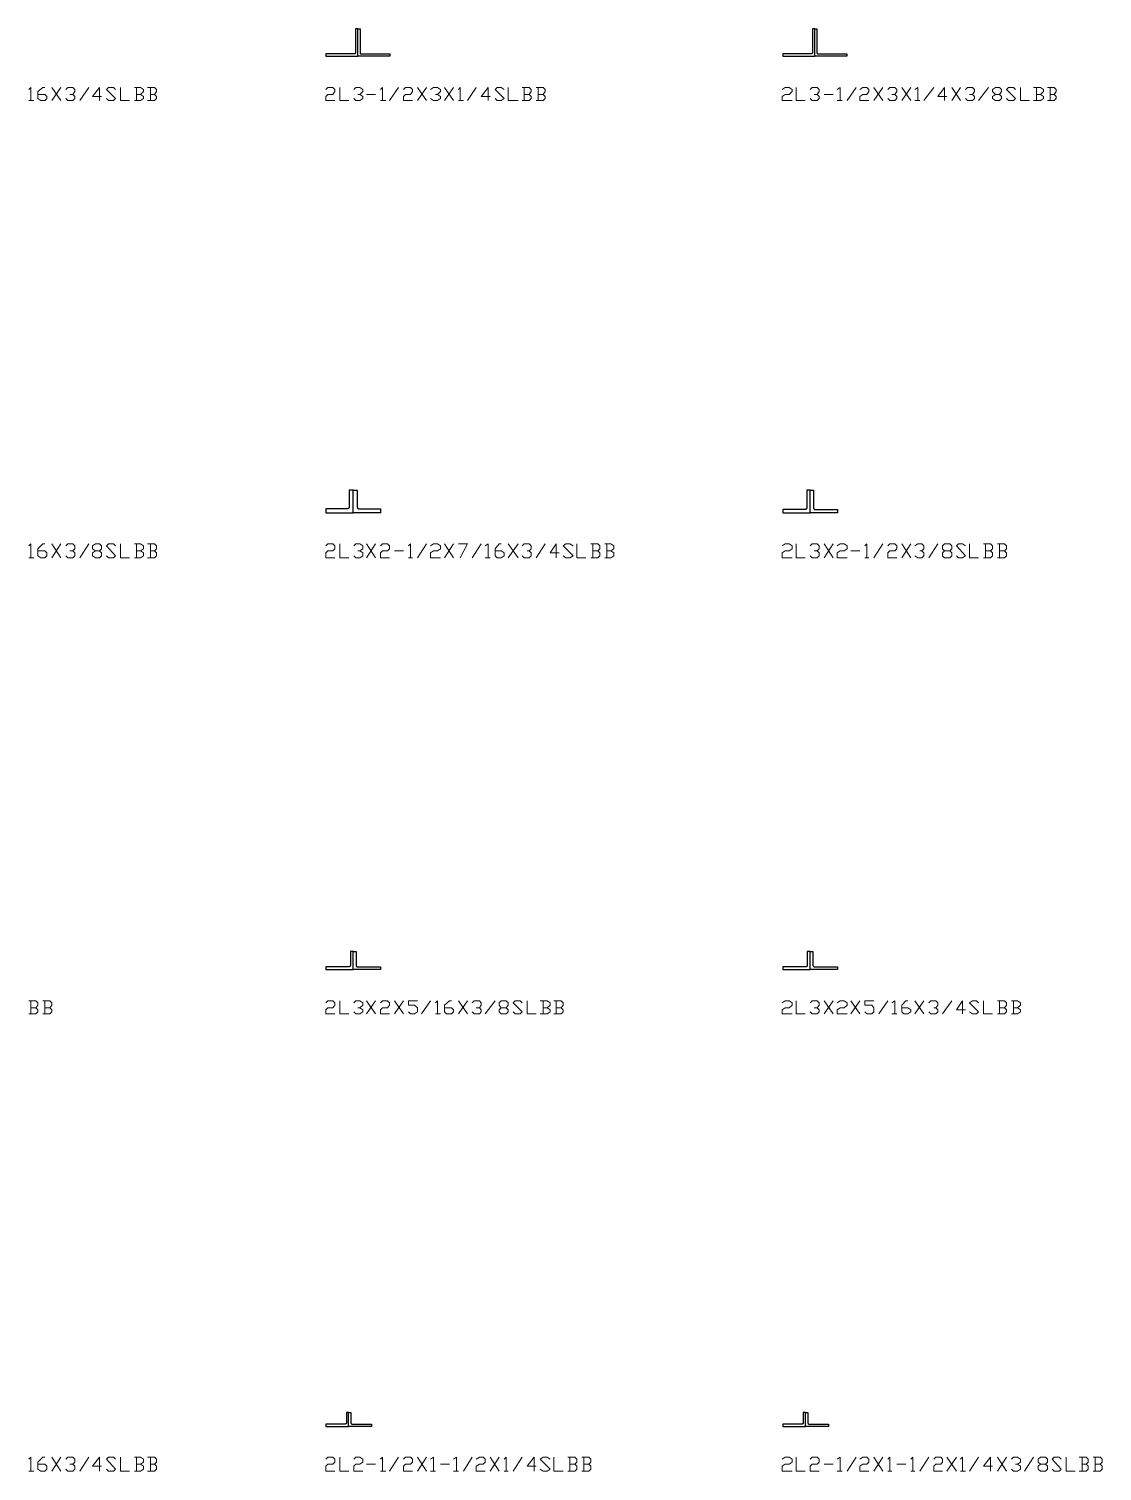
# Model space of a CAD drawing. Header units: inches. Extents: x 0 to 985, y -1555 to 12.
# Drawn here: x 617.5 to 735, y -1554.9 to -1397 of the extents above; entities that cross this region are included whole.
import ezdxf

# ---------------------------------------------------------------- set-up
doc = ezdxf.new("R2010")
doc.units = ezdxf.units.IN
doc.header["$MEASUREMENT"] = 0
doc.layers.add('AISC_STEEL', color=7, linetype='Continuous')

msp = doc.modelspace()

# ---------------------------------------------------------------- linework, layer by layer
at = {"color": 3, "lineweight": 0}
for points in [[(617.5, -1403.65), (617.72, -1403.43), (617.72, -1404.85)], [(618.49, -1404.19), (619.25, -1404.19), (619.47, -1404.41), (619.47, -1404.63), (619.25, -1404.85), (618.81, -1404.85), (618.49, -1404.63), (618.49, -1403.87), (619.03, -1403.43), (619.25, -1403.43)], [(620.01, -1404.85), (620.99, -1403.43)], [(620.01, -1403.43), (620.99, -1404.85)], [(621.54, -1403.65), (621.76, -1403.43), (622.3, -1403.43), (622.52, -1403.65), (622.52, -1403.87), (622.3, -1404.19), (621.98, -1404.19)], [(623.07, -1404.85), (624.05, -1403.43)], [(625.47, -1404.41), (624.48, -1404.41), (625.25, -1403.43), (625.25, -1404.85)], [(626.01, -1404.63), (626.23, -1404.85), (626.77, -1404.85), (626.99, -1404.63), (626.01, -1403.65), (626.23, -1403.43), (626.77, -1403.43), (626.99, -1403.65)], [(627.54, -1403.43), (627.54, -1404.85), (628.52, -1404.85)], [(629.72, -1404.19), (630.05, -1403.87), (630.05, -1403.65), (629.72, -1403.43), (629.06, -1403.43)], [(629.28, -1403.43), (629.28, -1404.85)], [(631.25, -1404.19), (631.46, -1403.87), (631.46, -1403.65), (631.25, -1403.43), (630.48, -1403.43)], [(630.81, -1403.43), (630.81, -1404.85)], [(650, -1403.65), (650.22, -1403.43), (650.77, -1403.43), (650.98, -1403.65), (650.98, -1403.87), (650.77, -1404.19), (650.22, -1404.19), (650, -1404.41), (650, -1404.85), (650.98, -1404.85)], [(651.53, -1403.43), (651.53, -1404.85), (652.51, -1404.85)], [(653.06, -1403.65), (653.27, -1403.43), (653.71, -1403.43), (654.04, -1403.65), (654.04, -1403.87), (653.71, -1404.19), (653.49, -1404.19)], [(656, -1403.65), (656.22, -1403.43), (656.22, -1404.85)], [(656.98, -1404.85), (657.96, -1403.43)], [(658.51, -1403.65), (658.73, -1403.43), (659.27, -1403.43), (659.49, -1403.65), (659.49, -1403.87), (659.27, -1404.19), (658.73, -1404.19), (658.51, -1404.41), (658.51, -1404.85), (659.49, -1404.85)], [(660.03, -1404.85), (661.02, -1403.43)], [(660.03, -1403.43), (661.02, -1404.85)], [(661.45, -1403.65), (661.78, -1403.43), (662.22, -1403.43), (662.54, -1403.65), (662.54, -1403.87), (662.22, -1404.19), (662, -1404.19)], [(662.98, -1404.85), (663.96, -1403.43)], [(662.98, -1403.43), (663.96, -1404.85)], [(664.51, -1403.65), (664.72, -1403.43), (664.72, -1404.85)], [(665.49, -1404.85), (666.47, -1403.43)], [(668, -1404.41), (667.01, -1404.41), (667.78, -1403.43), (667.78, -1404.85)], [(668.54, -1404.63), (668.76, -1404.85), (669.2, -1404.85), (669.52, -1404.63), (668.54, -1403.65), (668.76, -1403.43), (669.2, -1403.43), (669.52, -1403.65)], [(669.96, -1403.43), (669.96, -1404.85), (671.05, -1404.85)], [(672.25, -1404.19), (672.47, -1403.87), (672.47, -1403.65), (672.25, -1403.43), (671.49, -1403.43)], [(671.7, -1403.43), (671.7, -1404.85)], [(673.78, -1404.19), (673.99, -1403.87), (673.99, -1403.65), (673.78, -1403.43), (673.01, -1403.43)], [(673.23, -1403.43), (673.23, -1404.85)], [(699.95, -1403.65), (700.27, -1403.43), (700.71, -1403.43), (701.04, -1403.65), (701.04, -1403.87), (700.71, -1404.19), (700.27, -1404.19), (699.95, -1404.41), (699.95, -1404.85), (701.04, -1404.85)], [(701.47, -1403.43), (701.47, -1404.85), (702.46, -1404.85)], [(703, -1403.65), (703.22, -1403.43), (703.76, -1403.43), (703.98, -1403.65), (703.98, -1403.87), (703.76, -1404.19), (703.44, -1404.19)], [(705.95, -1403.65), (706.27, -1403.43), (706.27, -1404.85)], [(707.04, -1404.85), (708.02, -1403.43)], [(708.45, -1403.65), (708.78, -1403.43), (709.22, -1403.43), (709.44, -1403.65), (709.44, -1403.87), (709.22, -1404.19), (708.78, -1404.19), (708.45, -1404.41), (708.45, -1404.85), (709.44, -1404.85)], [(709.98, -1404.85), (710.96, -1403.43)], [(709.98, -1403.43), (710.96, -1404.85)], [(711.51, -1403.65), (711.73, -1403.43), (712.27, -1403.43), (712.49, -1403.65), (712.49, -1403.87), (712.27, -1404.19), (711.94, -1404.19)], [(713.03, -1404.85), (714.02, -1403.43)], [(713.03, -1403.43), (714.02, -1404.85)], [(714.45, -1403.65), (714.78, -1403.43), (714.78, -1404.85)], [(715.43, -1404.85), (716.52, -1403.43)], [(717.94, -1404.41), (716.96, -1404.41), (717.72, -1403.43), (717.72, -1404.85)], [(718.49, -1404.85), (719.47, -1403.43)], [(718.49, -1403.43), (719.47, -1404.85)], [(720.01, -1403.65), (720.23, -1403.43), (720.78, -1403.43), (720.99, -1403.65), (720.99, -1403.87), (720.78, -1404.19), (720.45, -1404.19)], [(721.43, -1404.85), (722.52, -1403.43)], [(723.72, -1404.19), (723.94, -1404.41), (723.94, -1404.63), (723.72, -1404.85), (723.28, -1404.85), (722.96, -1404.63), (722.96, -1404.41), (723.28, -1404.19), (723.72, -1404.19), (723.94, -1403.87), (723.94, -1403.65), (723.72, -1403.43), (723.28, -1403.43), (722.96, -1403.65), (722.96, -1403.87), (723.28, -1404.19)], [(724.48, -1404.63), (724.7, -1404.85), (725.25, -1404.85), (725.47, -1404.63), (724.48, -1403.65), (724.7, -1403.43), (725.25, -1403.43), (725.47, -1403.65)], [(726.01, -1403.43), (726.01, -1404.85), (726.99, -1404.85)], [(728.19, -1404.19), (728.52, -1403.87), (728.52, -1403.65), (728.19, -1403.43), (727.43, -1403.43)], [(727.76, -1403.43), (727.76, -1404.85)], [(729.72, -1404.19), (729.94, -1403.87), (729.94, -1403.65), (729.72, -1403.43), (728.96, -1403.43)], [(729.28, -1403.43), (729.28, -1404.85)], [(617.5, -1404.85), (618.05, -1404.85)], [(622.3, -1404.19), (622.52, -1404.41), (622.52, -1404.63), (622.3, -1404.85), (621.76, -1404.85), (621.54, -1404.63)], [(629.06, -1404.85), (629.72, -1404.85), (630.05, -1404.63), (630.05, -1404.41), (629.72, -1404.19), (629.28, -1404.19)], [(630.48, -1404.85), (631.25, -1404.85), (631.46, -1404.63), (631.46, -1404.41), (631.25, -1404.19), (630.81, -1404.19)], [(653.71, -1404.19), (654.04, -1404.41), (654.04, -1404.63), (653.71, -1404.85), (653.27, -1404.85), (653.06, -1404.63)], [(654.47, -1404.19), (655.45, -1404.19)], [(656, -1404.85), (656.55, -1404.85)], [(662.22, -1404.19), (662.54, -1404.41), (662.54, -1404.63), (662.22, -1404.85), (661.78, -1404.85), (661.45, -1404.63)], [(664.51, -1404.85), (665.05, -1404.85)], [(671.49, -1404.85), (672.25, -1404.85), (672.47, -1404.63), (672.47, -1404.41), (672.25, -1404.19), (671.7, -1404.19)], [(673.01, -1404.85), (673.78, -1404.85), (673.99, -1404.63), (673.99, -1404.41), (673.78, -1404.19), (673.23, -1404.19)], [(703.76, -1404.19), (703.98, -1404.41), (703.98, -1404.63), (703.76, -1404.85), (703.22, -1404.85), (703, -1404.63)], [(704.53, -1404.19), (705.51, -1404.19)], [(705.95, -1404.85), (706.49, -1404.85)], [(712.27, -1404.19), (712.49, -1404.41), (712.49, -1404.63), (712.27, -1404.85), (711.73, -1404.85), (711.51, -1404.63)], [(714.45, -1404.85), (715, -1404.85)], [(720.78, -1404.19), (720.99, -1404.41), (720.99, -1404.63), (720.78, -1404.85), (720.23, -1404.85), (720.01, -1404.63)], [(727.43, -1404.85), (728.19, -1404.85), (728.52, -1404.63), (728.52, -1404.41), (728.19, -1404.19), (727.76, -1404.19)], [(728.96, -1404.85), (729.72, -1404.85), (729.94, -1404.63), (729.94, -1404.41), (729.72, -1404.19), (729.28, -1404.19)], [(617.5, -1453.59), (617.72, -1453.38), (617.72, -1454.9)], [(618.49, -1454.14), (619.25, -1454.14), (619.47, -1454.36), (619.47, -1454.69), (619.25, -1454.9), (618.81, -1454.9), (618.49, -1454.69), (618.49, -1453.92), (619.03, -1453.38), (619.25, -1453.38)], [(620.01, -1454.9), (620.99, -1453.38)], [(620.01, -1453.38), (620.99, -1454.9)], [(621.54, -1453.59), (621.76, -1453.38), (622.3, -1453.38), (622.52, -1453.59), (622.52, -1453.92), (622.3, -1454.14), (621.98, -1454.14)], [(622.3, -1454.14), (622.52, -1454.36), (622.52, -1454.69), (622.3, -1454.9), (621.76, -1454.9), (621.54, -1454.69)], [(623.07, -1454.9), (624.05, -1453.38)], [(625.25, -1454.14), (625.47, -1454.36), (625.47, -1454.69), (625.25, -1454.9), (624.81, -1454.9), (624.48, -1454.69), (624.48, -1454.36), (624.81, -1454.14), (625.25, -1454.14), (625.47, -1453.92), (625.47, -1453.59), (625.25, -1453.38), (624.81, -1453.38), (624.48, -1453.59), (624.48, -1453.92), (624.81, -1454.14)], [(626.01, -1454.69), (626.23, -1454.9), (626.77, -1454.9), (626.99, -1454.69), (626.01, -1453.59), (626.23, -1453.38), (626.77, -1453.38), (626.99, -1453.59)], [(627.54, -1453.38), (627.54, -1454.9), (628.52, -1454.9)], [(629.72, -1454.14), (630.05, -1453.92), (630.05, -1453.59), (629.72, -1453.38), (629.06, -1453.38)], [(629.06, -1454.9), (629.72, -1454.9), (630.05, -1454.69), (630.05, -1454.36), (629.72, -1454.14), (629.28, -1454.14)], [(629.28, -1453.38), (629.28, -1454.9)], [(631.25, -1454.14), (631.46, -1453.92), (631.46, -1453.59), (631.25, -1453.38), (630.48, -1453.38)], [(630.48, -1454.9), (631.25, -1454.9), (631.46, -1454.69), (631.46, -1454.36), (631.25, -1454.14), (630.81, -1454.14)], [(630.81, -1453.38), (630.81, -1454.9)], [(650, -1453.59), (650.22, -1453.38), (650.77, -1453.38), (650.98, -1453.59), (650.98, -1453.92), (650.77, -1454.14), (650.22, -1454.14), (650, -1454.36), (650, -1454.9), (650.98, -1454.9)], [(651.53, -1453.38), (651.53, -1454.9), (652.51, -1454.9)], [(653.06, -1453.59), (653.27, -1453.38), (653.71, -1453.38), (654.04, -1453.59), (654.04, -1453.92), (653.71, -1454.14), (653.49, -1454.14)], [(653.71, -1454.14), (654.04, -1454.36), (654.04, -1454.69), (653.71, -1454.9), (653.27, -1454.9), (653.06, -1454.69)], [(654.47, -1454.9), (655.45, -1453.38)], [(654.47, -1453.38), (655.45, -1454.9)], [(656, -1453.59), (656.22, -1453.38), (656.76, -1453.38), (656.98, -1453.59), (656.98, -1453.92), (656.76, -1454.14), (656.22, -1454.14), (656, -1454.36), (656, -1454.9), (656.98, -1454.9)], [(657.53, -1454.14), (658.51, -1454.14)], [(659.05, -1453.59), (659.27, -1453.38), (659.27, -1454.9)], [(660.03, -1454.9), (661.02, -1453.38)], [(661.45, -1453.59), (661.78, -1453.38), (662.22, -1453.38), (662.54, -1453.59), (662.54, -1453.92), (662.22, -1454.14), (661.78, -1454.14), (661.45, -1454.36), (661.45, -1454.9), (662.54, -1454.9)], [(662.98, -1454.9), (663.96, -1453.38)], [(662.98, -1453.38), (663.96, -1454.9)], [(664.51, -1453.38), (665.49, -1453.38), (664.72, -1454.9)], [(666.03, -1454.9), (667.01, -1453.38)], [(667.45, -1453.59), (667.78, -1453.38), (667.78, -1454.9)], [(668.54, -1454.14), (669.2, -1454.14), (669.52, -1454.36), (669.52, -1454.69), (669.2, -1454.9), (668.76, -1454.9), (668.54, -1454.69), (668.54, -1453.92), (668.98, -1453.38), (669.2, -1453.38)], [(669.96, -1454.9), (671.05, -1453.38)], [(669.96, -1453.38), (671.05, -1454.9)], [(671.49, -1453.59), (671.7, -1453.38), (672.25, -1453.38), (672.47, -1453.59), (672.47, -1453.92), (672.25, -1454.14), (672.03, -1454.14)], [(672.25, -1454.14), (672.47, -1454.36), (672.47, -1454.69), (672.25, -1454.9), (671.7, -1454.9), (671.49, -1454.69)], [(673.01, -1454.9), (673.99, -1453.38)], [(675.52, -1454.36), (674.54, -1454.36), (675.19, -1453.38), (675.19, -1454.9)], [(675.96, -1454.69), (676.28, -1454.9), (676.72, -1454.9), (677.05, -1454.69), (675.96, -1453.59), (676.28, -1453.38), (676.72, -1453.38), (677.05, -1453.59)], [(677.48, -1453.38), (677.48, -1454.9), (678.46, -1454.9)], [(679.77, -1454.14), (679.99, -1453.92), (679.99, -1453.59), (679.77, -1453.38), (679.01, -1453.38)], [(679.01, -1454.9), (679.77, -1454.9), (679.99, -1454.69), (679.99, -1454.36), (679.77, -1454.14), (679.23, -1454.14)], [(679.23, -1453.38), (679.23, -1454.9)], [(681.19, -1454.14), (681.52, -1453.92), (681.52, -1453.59), (681.19, -1453.38), (680.54, -1453.38)], [(680.54, -1454.9), (681.19, -1454.9), (681.52, -1454.69), (681.52, -1454.36), (681.19, -1454.14), (680.75, -1454.14)], [(680.75, -1453.38), (680.75, -1454.9)], [(699.95, -1453.59), (700.27, -1453.38), (700.71, -1453.38), (701.04, -1453.59), (701.04, -1453.92), (700.71, -1454.14), (700.27, -1454.14), (699.95, -1454.36), (699.95, -1454.9), (701.04, -1454.9)], [(701.47, -1453.38), (701.47, -1454.9), (702.46, -1454.9)], [(703, -1453.59), (703.22, -1453.38), (703.76, -1453.38), (703.98, -1453.59), (703.98, -1453.92), (703.76, -1454.14), (703.44, -1454.14)], [(703.76, -1454.14), (703.98, -1454.36), (703.98, -1454.69), (703.76, -1454.9), (703.22, -1454.9), (703, -1454.69)], [(704.53, -1454.9), (705.51, -1453.38)], [(704.53, -1453.38), (705.51, -1454.9)], [(705.95, -1453.59), (706.27, -1453.38), (706.71, -1453.38), (707.04, -1453.59), (707.04, -1453.92), (706.71, -1454.14), (706.27, -1454.14), (705.95, -1454.36), (705.95, -1454.9), (707.04, -1454.9)], [(707.47, -1454.14), (708.45, -1454.14)], [(709, -1453.59), (709.22, -1453.38), (709.22, -1454.9)], [(709.98, -1454.9), (710.96, -1453.38)], [(711.51, -1453.59), (711.73, -1453.38), (712.27, -1453.38), (712.49, -1453.59), (712.49, -1453.92), (712.27, -1454.14), (711.73, -1454.14), (711.51, -1454.36), (711.51, -1454.9), (712.49, -1454.9)], [(713.03, -1454.9), (714.02, -1453.38)], [(713.03, -1453.38), (714.02, -1454.9)], [(714.45, -1453.59), (714.78, -1453.38), (715.21, -1453.38), (715.43, -1453.59), (715.43, -1453.92), (715.21, -1454.14), (715, -1454.14)], [(715.21, -1454.14), (715.43, -1454.36), (715.43, -1454.69), (715.21, -1454.9), (714.78, -1454.9), (714.45, -1454.69)], [(715.98, -1454.9), (716.96, -1453.38)], [(718.27, -1454.14), (718.49, -1454.36), (718.49, -1454.69), (718.27, -1454.9), (717.72, -1454.9), (717.5, -1454.69), (717.5, -1454.36), (717.72, -1454.14), (718.27, -1454.14), (718.49, -1453.92), (718.49, -1453.59), (718.27, -1453.38), (717.72, -1453.38), (717.5, -1453.59), (717.5, -1453.92), (717.72, -1454.14)], [(719.03, -1454.69), (719.25, -1454.9), (719.69, -1454.9), (720.01, -1454.69), (719.03, -1453.59), (719.25, -1453.38), (719.69, -1453.38), (720.01, -1453.59)], [(720.45, -1453.38), (720.45, -1454.9), (721.43, -1454.9)], [(722.74, -1454.14), (722.96, -1453.92), (722.96, -1453.59), (722.74, -1453.38), (721.98, -1453.38)], [(721.98, -1454.9), (722.74, -1454.9), (722.96, -1454.69), (722.96, -1454.36), (722.74, -1454.14), (722.19, -1454.14)], [(722.19, -1453.38), (722.19, -1454.9)], [(724.27, -1454.14), (724.48, -1453.92), (724.48, -1453.59), (724.27, -1453.38), (723.5, -1453.38)], [(723.5, -1454.9), (724.27, -1454.9), (724.48, -1454.69), (724.48, -1454.36), (724.27, -1454.14), (723.72, -1454.14)], [(723.72, -1453.38), (723.72, -1454.9)], [(617.5, -1454.9), (618.05, -1454.9)], [(659.05, -1454.9), (659.49, -1454.9)], [(667.45, -1454.9), (668, -1454.9)], [(709, -1454.9), (709.44, -1454.9)], [(618.27, -1504.19), (618.49, -1503.87), (618.49, -1503.65), (618.27, -1503.43), (617.5, -1503.43)], [(617.5, -1504.85), (618.27, -1504.85), (618.49, -1504.63), (618.49, -1504.41), (618.27, -1504.19), (617.72, -1504.19)], [(617.72, -1503.43), (617.72, -1504.85)], [(619.79, -1504.19), (620.01, -1503.87), (620.01, -1503.65), (619.79, -1503.43), (619.03, -1503.43)], [(619.03, -1504.85), (619.79, -1504.85), (620.01, -1504.63), (620.01, -1504.41), (619.79, -1504.19), (619.25, -1504.19)], [(619.25, -1503.43), (619.25, -1504.85)], [(650, -1503.65), (650.22, -1503.43), (650.77, -1503.43), (650.98, -1503.65), (650.98, -1503.87), (650.77, -1504.19), (650.22, -1504.19), (650, -1504.41), (650, -1504.85), (650.98, -1504.85)], [(651.53, -1503.43), (651.53, -1504.85), (652.51, -1504.85)], [(653.06, -1503.65), (653.27, -1503.43), (653.71, -1503.43), (654.04, -1503.65), (654.04, -1503.87), (653.71, -1504.19), (653.49, -1504.19)], [(653.71, -1504.19), (654.04, -1504.41), (654.04, -1504.63), (653.71, -1504.85), (653.27, -1504.85), (653.06, -1504.63)], [(654.47, -1504.85), (655.45, -1503.43)], [(654.47, -1503.43), (655.45, -1504.85)], [(656, -1503.65), (656.22, -1503.43), (656.76, -1503.43), (656.98, -1503.65), (656.98, -1503.87), (656.76, -1504.19), (656.22, -1504.19), (656, -1504.41), (656, -1504.85), (656.98, -1504.85)], [(657.53, -1504.85), (658.51, -1503.43)], [(657.53, -1503.43), (658.51, -1504.85)], [(659.05, -1504.63), (659.27, -1504.85), (659.71, -1504.85), (660.03, -1504.63), (660.03, -1504.19), (659.71, -1503.87), (659.05, -1503.87), (659.05, -1503.43), (660.03, -1503.43)], [(660.47, -1504.85), (661.45, -1503.43)], [(662, -1503.65), (662.22, -1503.43), (662.22, -1504.85)], [(662.98, -1504.19), (663.74, -1504.19), (663.96, -1504.41), (663.96, -1504.63), (663.74, -1504.85), (663.2, -1504.85), (662.98, -1504.63), (662.98, -1503.87), (663.52, -1503.43), (663.74, -1503.43)], [(664.51, -1504.85), (665.49, -1503.43)], [(664.51, -1503.43), (665.49, -1504.85)], [(666.03, -1503.65), (666.25, -1503.43), (666.8, -1503.43), (667.01, -1503.65), (667.01, -1503.87), (666.8, -1504.19), (666.47, -1504.19)], [(666.8, -1504.19), (667.01, -1504.41), (667.01, -1504.63), (666.8, -1504.85), (666.25, -1504.85), (666.03, -1504.63)], [(667.45, -1504.85), (668.54, -1503.43)], [(669.74, -1504.19), (669.96, -1504.41), (669.96, -1504.63), (669.74, -1504.85), (669.2, -1504.85), (668.98, -1504.63), (668.98, -1504.41), (669.2, -1504.19), (669.74, -1504.19), (669.96, -1503.87), (669.96, -1503.65), (669.74, -1503.43), (669.2, -1503.43), (668.98, -1503.65), (668.98, -1503.87), (669.2, -1504.19)], [(670.5, -1504.63), (670.72, -1504.85), (671.27, -1504.85), (671.49, -1504.63), (670.5, -1503.65), (670.72, -1503.43), (671.27, -1503.43), (671.49, -1503.65)], [(672.03, -1503.43), (672.03, -1504.85), (673.01, -1504.85)], [(674.21, -1504.19), (674.54, -1503.87), (674.54, -1503.65), (674.21, -1503.43), (673.45, -1503.43)], [(673.45, -1504.85), (674.21, -1504.85), (674.54, -1504.63), (674.54, -1504.41), (674.21, -1504.19), (673.78, -1504.19)], [(673.78, -1503.43), (673.78, -1504.85)], [(675.74, -1504.19), (675.96, -1503.87), (675.96, -1503.65), (675.74, -1503.43), (674.97, -1503.43)], [(674.97, -1504.85), (675.74, -1504.85), (675.96, -1504.63), (675.96, -1504.41), (675.74, -1504.19), (675.19, -1504.19)], [(675.19, -1503.43), (675.19, -1504.85)], [(699.95, -1503.65), (700.27, -1503.43), (700.71, -1503.43), (701.04, -1503.65), (701.04, -1503.87), (700.71, -1504.19), (700.27, -1504.19), (699.95, -1504.41), (699.95, -1504.85), (701.04, -1504.85)], [(701.47, -1503.43), (701.47, -1504.85), (702.46, -1504.85)], [(703, -1503.65), (703.22, -1503.43), (703.76, -1503.43), (703.98, -1503.65), (703.98, -1503.87), (703.76, -1504.19), (703.44, -1504.19)], [(703.76, -1504.19), (703.98, -1504.41), (703.98, -1504.63), (703.76, -1504.85), (703.22, -1504.85), (703, -1504.63)], [(704.53, -1504.85), (705.51, -1503.43)], [(704.53, -1503.43), (705.51, -1504.85)], [(705.95, -1503.65), (706.27, -1503.43), (706.71, -1503.43), (707.04, -1503.65), (707.04, -1503.87), (706.71, -1504.19), (706.27, -1504.19), (705.95, -1504.41), (705.95, -1504.85), (707.04, -1504.85)], [(707.47, -1504.85), (708.45, -1503.43)], [(707.47, -1503.43), (708.45, -1504.85)], [(709, -1504.63), (709.22, -1504.85), (709.76, -1504.85), (709.98, -1504.63), (709.98, -1504.19), (709.76, -1503.87), (709, -1503.87), (709, -1503.43), (709.98, -1503.43)], [(710.53, -1504.85), (711.51, -1503.43)], [(711.94, -1503.65), (712.27, -1503.43), (712.27, -1504.85)], [(713.03, -1504.19), (713.69, -1504.19), (714.02, -1504.41), (714.02, -1504.63), (713.69, -1504.85), (713.25, -1504.85), (713.03, -1504.63), (713.03, -1503.87), (713.47, -1503.43), (713.69, -1503.43)], [(714.45, -1504.85), (715.43, -1503.43)], [(714.45, -1503.43), (715.43, -1504.85)], [(715.98, -1503.65), (716.2, -1503.43), (716.74, -1503.43), (716.96, -1503.65), (716.96, -1503.87), (716.74, -1504.19), (716.52, -1504.19)], [(716.74, -1504.19), (716.96, -1504.41), (716.96, -1504.63), (716.74, -1504.85), (716.2, -1504.85), (715.98, -1504.63)], [(717.5, -1504.85), (718.49, -1503.43)], [(720.01, -1504.41), (719.03, -1504.41), (719.69, -1503.43), (719.69, -1504.85)], [(720.45, -1504.63), (720.78, -1504.85), (721.21, -1504.85), (721.43, -1504.63), (720.45, -1503.65), (720.78, -1503.43), (721.21, -1503.43), (721.43, -1503.65)], [(721.98, -1503.43), (721.98, -1504.85), (722.96, -1504.85)], [(724.27, -1504.19), (724.48, -1503.87), (724.48, -1503.65), (724.27, -1503.43), (723.5, -1503.43)], [(723.5, -1504.85), (724.27, -1504.85), (724.48, -1504.63), (724.48, -1504.41), (724.27, -1504.19), (723.72, -1504.19)], [(723.72, -1503.43), (723.72, -1504.85)], [(725.68, -1504.19), (726.01, -1503.87), (726.01, -1503.65), (725.68, -1503.43), (725.03, -1503.43)], [(725.03, -1504.85), (725.68, -1504.85), (726.01, -1504.63), (726.01, -1504.41), (725.68, -1504.19), (725.25, -1504.19)], [(725.25, -1503.43), (725.25, -1504.85)], [(662, -1504.85), (662.54, -1504.85)], [(711.94, -1504.85), (712.49, -1504.85)], [(617.5, -1553.59), (617.72, -1553.38), (617.72, -1554.9)], [(618.49, -1554.14), (619.25, -1554.14), (619.47, -1554.36), (619.47, -1554.69), (619.25, -1554.9), (618.81, -1554.9), (618.49, -1554.69), (618.49, -1553.92), (619.03, -1553.38), (619.25, -1553.38)], [(620.01, -1554.9), (620.99, -1553.38)], [(620.01, -1553.38), (620.99, -1554.9)], [(621.54, -1553.59), (621.76, -1553.38), (622.3, -1553.38), (622.52, -1553.59), (622.52, -1553.92), (622.3, -1554.14), (621.98, -1554.14)], [(623.07, -1554.9), (624.05, -1553.38)], [(625.47, -1554.36), (624.48, -1554.36), (625.25, -1553.38), (625.25, -1554.9)], [(626.01, -1554.69), (626.23, -1554.9), (626.77, -1554.9), (626.99, -1554.69), (626.01, -1553.59), (626.23, -1553.38), (626.77, -1553.38), (626.99, -1553.59)], [(627.54, -1553.38), (627.54, -1554.9), (628.52, -1554.9)], [(629.72, -1554.14), (630.05, -1553.92), (630.05, -1553.59), (629.72, -1553.38), (629.06, -1553.38)], [(629.28, -1553.38), (629.28, -1554.9)], [(631.25, -1554.14), (631.46, -1553.92), (631.46, -1553.59), (631.25, -1553.38), (630.48, -1553.38)], [(630.81, -1553.38), (630.81, -1554.9)], [(650, -1553.59), (650.22, -1553.38), (650.77, -1553.38), (650.98, -1553.59), (650.98, -1553.92), (650.77, -1554.14), (650.22, -1554.14), (650, -1554.36), (650, -1554.9), (650.98, -1554.9)], [(651.53, -1553.38), (651.53, -1554.9), (652.51, -1554.9)], [(653.06, -1553.59), (653.27, -1553.38), (653.71, -1553.38), (654.04, -1553.59), (654.04, -1553.92), (653.71, -1554.14), (653.27, -1554.14), (653.06, -1554.36), (653.06, -1554.9), (654.04, -1554.9)], [(656, -1553.59), (656.22, -1553.38), (656.22, -1554.9)], [(656.98, -1554.9), (657.96, -1553.38)], [(658.51, -1553.59), (658.73, -1553.38), (659.27, -1553.38), (659.49, -1553.59), (659.49, -1553.92), (659.27, -1554.14), (658.73, -1554.14), (658.51, -1554.36), (658.51, -1554.9), (659.49, -1554.9)], [(660.03, -1554.9), (661.02, -1553.38)], [(660.03, -1553.38), (661.02, -1554.9)], [(661.45, -1553.59), (661.78, -1553.38), (661.78, -1554.9)], [(663.96, -1553.59), (664.29, -1553.38), (664.29, -1554.9)], [(665.05, -1554.9), (666.03, -1553.38)], [(666.47, -1553.59), (666.8, -1553.38), (667.23, -1553.38), (667.45, -1553.59), (667.45, -1553.92), (667.23, -1554.14), (666.8, -1554.14), (666.47, -1554.36), (666.47, -1554.9), (667.45, -1554.9)], [(668, -1554.9), (668.98, -1553.38)], [(668, -1553.38), (668.98, -1554.9)], [(669.52, -1553.59), (669.74, -1553.38), (669.74, -1554.9)], [(670.5, -1554.9), (671.49, -1553.38)], [(673.01, -1554.36), (672.03, -1554.36), (672.79, -1553.38), (672.79, -1554.9)], [(673.45, -1554.69), (673.78, -1554.9), (674.21, -1554.9), (674.54, -1554.69), (673.45, -1553.59), (673.78, -1553.38), (674.21, -1553.38), (674.54, -1553.59)], [(674.97, -1553.38), (674.97, -1554.9), (675.96, -1554.9)], [(677.26, -1554.14), (677.48, -1553.92), (677.48, -1553.59), (677.26, -1553.38), (676.5, -1553.38)], [(676.72, -1553.38), (676.72, -1554.9)], [(678.79, -1554.14), (679.01, -1553.92), (679.01, -1553.59), (678.79, -1553.38), (678.03, -1553.38)], [(678.25, -1553.38), (678.25, -1554.9)], [(699.95, -1553.59), (700.27, -1553.38), (700.71, -1553.38), (701.04, -1553.59), (701.04, -1553.92), (700.71, -1554.14), (700.27, -1554.14), (699.95, -1554.36), (699.95, -1554.9), (701.04, -1554.9)], [(701.47, -1553.38), (701.47, -1554.9), (702.46, -1554.9)], [(703, -1553.59), (703.22, -1553.38), (703.76, -1553.38), (703.98, -1553.59), (703.98, -1553.92), (703.76, -1554.14), (703.22, -1554.14), (703, -1554.36), (703, -1554.9), (703.98, -1554.9)], [(705.95, -1553.59), (706.27, -1553.38), (706.27, -1554.9)], [(707.04, -1554.9), (708.02, -1553.38)], [(708.45, -1553.59), (708.78, -1553.38), (709.22, -1553.38), (709.44, -1553.59), (709.44, -1553.92), (709.22, -1554.14), (708.78, -1554.14), (708.45, -1554.36), (708.45, -1554.9), (709.44, -1554.9)], [(709.98, -1554.9), (710.96, -1553.38)], [(709.98, -1553.38), (710.96, -1554.9)], [(711.51, -1553.59), (711.73, -1553.38), (711.73, -1554.9)], [(714.02, -1553.59), (714.23, -1553.38), (714.23, -1554.9)], [(715, -1554.9), (715.98, -1553.38)], [(716.52, -1553.59), (716.74, -1553.38), (717.29, -1553.38), (717.5, -1553.59), (717.5, -1553.92), (717.29, -1554.14), (716.74, -1554.14), (716.52, -1554.36), (716.52, -1554.9), (717.5, -1554.9)], [(717.94, -1554.9), (719.03, -1553.38)], [(717.94, -1553.38), (719.03, -1554.9)], [(719.47, -1553.59), (719.69, -1553.38), (719.69, -1554.9)], [(720.45, -1554.9), (721.43, -1553.38)], [(722.96, -1554.36), (721.98, -1554.36), (722.74, -1553.38), (722.74, -1554.9)], [(723.5, -1554.9), (724.48, -1553.38)], [(723.5, -1553.38), (724.48, -1554.9)], [(725.03, -1553.59), (725.25, -1553.38), (725.68, -1553.38), (726.01, -1553.59), (726.01, -1553.92), (725.68, -1554.14), (725.47, -1554.14)], [(726.45, -1554.9), (727.43, -1553.38)], [(728.74, -1554.14), (728.96, -1554.36), (728.96, -1554.69), (728.74, -1554.9), (728.19, -1554.9), (727.97, -1554.69), (727.97, -1554.36), (728.19, -1554.14), (728.74, -1554.14), (728.96, -1553.92), (728.96, -1553.59), (728.74, -1553.38), (728.19, -1553.38), (727.97, -1553.59), (727.97, -1553.92), (728.19, -1554.14)], [(729.5, -1554.69), (729.72, -1554.9), (730.26, -1554.9), (730.48, -1554.69), (729.5, -1553.59), (729.72, -1553.38), (730.26, -1553.38), (730.48, -1553.59)], [(731.03, -1553.38), (731.03, -1554.9), (732.01, -1554.9)], [(733.21, -1554.14), (733.43, -1553.92), (733.43, -1553.59), (733.21, -1553.38), (732.44, -1553.38)], [(732.77, -1553.38), (732.77, -1554.9)], [(734.74, -1554.14), (734.95, -1553.92), (734.95, -1553.59), (734.74, -1553.38), (733.97, -1553.38)], [(734.19, -1553.38), (734.19, -1554.9)], [(617.5, -1554.9), (618.05, -1554.9)], [(622.3, -1554.14), (622.52, -1554.36), (622.52, -1554.69), (622.3, -1554.9), (621.76, -1554.9), (621.54, -1554.69)], [(629.06, -1554.9), (629.72, -1554.9), (630.05, -1554.69), (630.05, -1554.36), (629.72, -1554.14), (629.28, -1554.14)], [(630.48, -1554.9), (631.25, -1554.9), (631.46, -1554.69), (631.46, -1554.36), (631.25, -1554.14), (630.81, -1554.14)], [(654.47, -1554.14), (655.45, -1554.14)], [(656, -1554.9), (656.55, -1554.9)], [(661.45, -1554.9), (662, -1554.9)], [(662.54, -1554.14), (663.52, -1554.14)], [(663.96, -1554.9), (664.51, -1554.9)], [(669.52, -1554.9), (669.96, -1554.9)], [(676.5, -1554.9), (677.26, -1554.9), (677.48, -1554.69), (677.48, -1554.36), (677.26, -1554.14), (676.72, -1554.14)], [(678.03, -1554.9), (678.79, -1554.9), (679.01, -1554.69), (679.01, -1554.36), (678.79, -1554.14), (678.25, -1554.14)], [(704.53, -1554.14), (705.51, -1554.14)], [(705.95, -1554.9), (706.49, -1554.9)], [(711.51, -1554.9), (711.94, -1554.9)], [(712.49, -1554.14), (713.47, -1554.14)], [(714.02, -1554.9), (714.45, -1554.9)], [(719.47, -1554.9), (720.01, -1554.9)], [(725.68, -1554.14), (726.01, -1554.36), (726.01, -1554.69), (725.68, -1554.9), (725.25, -1554.9), (725.03, -1554.69)], [(732.44, -1554.9), (733.21, -1554.9), (733.43, -1554.69), (733.43, -1554.36), (733.21, -1554.14), (732.77, -1554.14)], [(733.97, -1554.9), (734.74, -1554.9), (734.95, -1554.69), (734.95, -1554.36), (734.74, -1554.14), (734.19, -1554.14)]]:
    msp.add_lwpolyline(points, dxfattribs=at)
at = {"layer": 'AISC_STEEL'}
for points in [[(650, -1400), (653.5, -1400), (653.5, -1397), (653.25, -1397), (653.25, -1399.62), (653.25, -1399.64), (653.25, -1399.66), (653.24, -1399.67), (653.23, -1399.69), (653.22, -1399.7), (653.21, -1399.71), (653.2, -1399.72), (653.19, -1399.73), (653.17, -1399.74), (653.16, -1399.75), (653.14, -1399.75), (653.12, -1399.75), (650, -1399.75)], [(657, -1400), (653.5, -1400), (653.5, -1397), (653.75, -1397), (653.75, -1399.62), (653.75, -1399.64), (653.75, -1399.66), (653.76, -1399.67), (653.77, -1399.69), (653.78, -1399.7), (653.79, -1399.71), (653.8, -1399.72), (653.81, -1399.73), (653.83, -1399.74), (653.84, -1399.75), (653.86, -1399.75), (653.88, -1399.75), (657, -1399.75)], [(700, -1400), (703.5, -1400), (703.5, -1397), (703.25, -1397), (703.25, -1399.62), (703.25, -1399.64), (703.25, -1399.66), (703.24, -1399.67), (703.23, -1399.69), (703.22, -1399.7), (703.21, -1399.71), (703.2, -1399.72), (703.19, -1399.73), (703.17, -1399.74), (703.16, -1399.75), (703.14, -1399.75), (703.12, -1399.75), (700, -1399.75)], [(707, -1400), (703.5, -1400), (703.5, -1397), (703.75, -1397), (703.75, -1399.62), (703.75, -1399.64), (703.75, -1399.66), (703.76, -1399.67), (703.77, -1399.69), (703.78, -1399.7), (703.79, -1399.71), (703.8, -1399.72), (703.81, -1399.73), (703.83, -1399.74), (703.84, -1399.75), (703.86, -1399.75), (703.88, -1399.75), (707, -1399.75)], [(650, -1450), (653, -1450), (653, -1447.5), (652.56, -1447.5), (652.56, -1449.34), (652.56, -1449.37), (652.55, -1449.4), (652.55, -1449.43), (652.53, -1449.45), (652.52, -1449.48), (652.5, -1449.5), (652.48, -1449.52), (652.45, -1449.53), (652.43, -1449.55), (652.4, -1449.55), (652.37, -1449.56), (652.34, -1449.56), (650, -1449.56)], [(656, -1450), (653, -1450), (653, -1447.5), (653.44, -1447.5), (653.44, -1449.34), (653.44, -1449.37), (653.45, -1449.4), (653.45, -1449.43), (653.47, -1449.45), (653.48, -1449.48), (653.5, -1449.5), (653.52, -1449.52), (653.55, -1449.53), (653.57, -1449.55), (653.6, -1449.55), (653.63, -1449.56), (653.66, -1449.56), (656, -1449.56)], [(700, -1450), (703, -1450), (703, -1447.5), (702.62, -1447.5), (702.62, -1449.44), (702.62, -1449.46), (702.62, -1449.49), (702.61, -1449.51), (702.6, -1449.53), (702.59, -1449.55), (702.57, -1449.57), (702.55, -1449.59), (702.53, -1449.6), (702.51, -1449.61), (702.49, -1449.62), (702.46, -1449.62), (702.44, -1449.62), (700, -1449.62)], [(706, -1450), (703, -1450), (703, -1447.5), (703.38, -1447.5), (703.38, -1449.44), (703.38, -1449.46), (703.38, -1449.49), (703.39, -1449.51), (703.4, -1449.53), (703.41, -1449.55), (703.43, -1449.57), (703.45, -1449.59), (703.47, -1449.6), (703.49, -1449.61), (703.51, -1449.62), (703.54, -1449.62), (703.56, -1449.62), (706, -1449.62)], [(650, -1500), (653, -1500), (653, -1498), (652.69, -1498), (652.69, -1499.53), (652.69, -1499.55), (652.68, -1499.57), (652.68, -1499.59), (652.67, -1499.61), (652.65, -1499.63), (652.64, -1499.64), (652.63, -1499.65), (652.61, -1499.67), (652.59, -1499.68), (652.57, -1499.68), (652.55, -1499.69), (652.53, -1499.69), (650, -1499.69)], [(656, -1500), (653, -1500), (653, -1498), (653.31, -1498), (653.31, -1499.53), (653.31, -1499.55), (653.32, -1499.57), (653.32, -1499.59), (653.33, -1499.61), (653.35, -1499.63), (653.36, -1499.64), (653.37, -1499.65), (653.39, -1499.67), (653.41, -1499.68), (653.43, -1499.68), (653.45, -1499.69), (653.47, -1499.69), (656, -1499.69)], [(700, -1500), (703, -1500), (703, -1498), (702.69, -1498), (702.69, -1499.53), (702.69, -1499.55), (702.68, -1499.57), (702.68, -1499.59), (702.67, -1499.61), (702.65, -1499.63), (702.64, -1499.64), (702.63, -1499.65), (702.61, -1499.67), (702.59, -1499.68), (702.57, -1499.68), (702.55, -1499.69), (702.53, -1499.69), (700, -1499.69)], [(706, -1500), (703, -1500), (703, -1498), (703.31, -1498), (703.31, -1499.53), (703.31, -1499.55), (703.32, -1499.57), (703.32, -1499.59), (703.33, -1499.61), (703.35, -1499.63), (703.36, -1499.64), (703.37, -1499.65), (703.39, -1499.67), (703.41, -1499.68), (703.43, -1499.68), (703.45, -1499.69), (703.47, -1499.69), (706, -1499.69)], [(650, -1550), (652.5, -1550), (652.5, -1548.5), (652.25, -1548.5), (652.25, -1549.62), (652.25, -1549.64), (652.25, -1549.66), (652.24, -1549.67), (652.23, -1549.69), (652.22, -1549.7), (652.21, -1549.71), (652.2, -1549.72), (652.19, -1549.73), (652.17, -1549.74), (652.16, -1549.75), (652.14, -1549.75), (652.12, -1549.75), (650, -1549.75)], [(655, -1550), (652.5, -1550), (652.5, -1548.5), (652.75, -1548.5), (652.75, -1549.62), (652.75, -1549.64), (652.75, -1549.66), (652.76, -1549.67), (652.77, -1549.69), (652.78, -1549.7), (652.79, -1549.71), (652.8, -1549.72), (652.81, -1549.73), (652.83, -1549.74), (652.84, -1549.75), (652.86, -1549.75), (652.88, -1549.75), (655, -1549.75)], [(700, -1550), (702.5, -1550), (702.5, -1548.5), (702.25, -1548.5), (702.25, -1549.62), (702.25, -1549.64), (702.25, -1549.66), (702.24, -1549.67), (702.23, -1549.69), (702.22, -1549.7), (702.21, -1549.71), (702.2, -1549.72), (702.19, -1549.73), (702.17, -1549.74), (702.16, -1549.75), (702.14, -1549.75), (702.12, -1549.75), (700, -1549.75)], [(705, -1550), (702.5, -1550), (702.5, -1548.5), (702.75, -1548.5), (702.75, -1549.62), (702.75, -1549.64), (702.75, -1549.66), (702.76, -1549.67), (702.77, -1549.69), (702.78, -1549.7), (702.79, -1549.71), (702.8, -1549.72), (702.81, -1549.73), (702.83, -1549.74), (702.84, -1549.75), (702.86, -1549.75), (702.88, -1549.75), (705, -1549.75)]]:
    msp.add_lwpolyline(points, close=True, dxfattribs=at)

doc.saveas('drawing.dxf')
